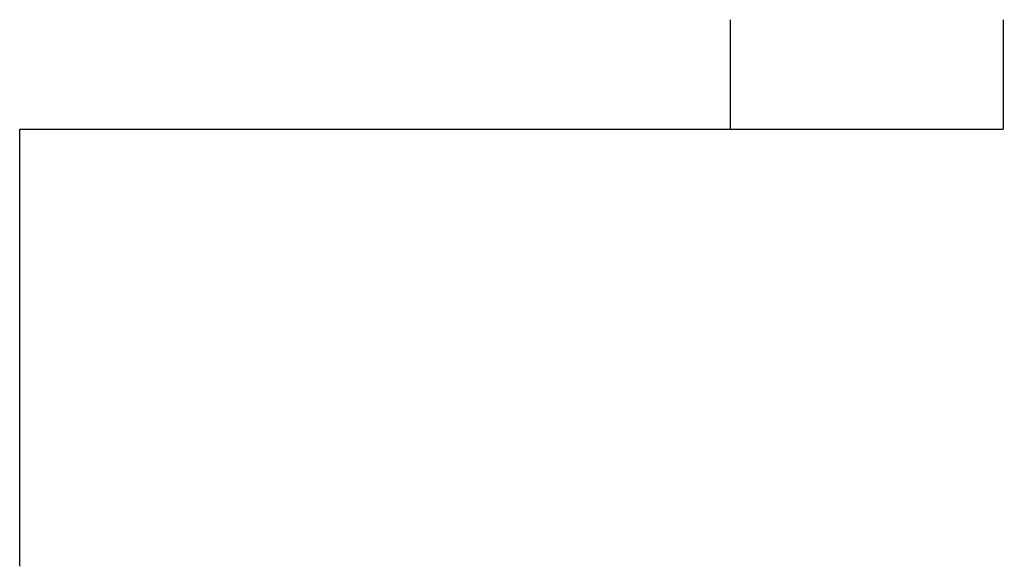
# Model space of a CAD drawing. Header units: inches. Extents: x 2 to 20, y 0 to 10.
import ezdxf

# ---------------------------------------------------------------- set-up
doc = ezdxf.new("R2010")
doc.units = ezdxf.units.IN
doc.header["$MEASUREMENT"] = 0
doc.layers.get('0').update_dxf_attribs({"true_color": 0xc2ced6})

msp = doc.modelspace()

# ---------------------------------------------------------------- linework, layer by layer
for p, q in [((15, 10, 12), (15, 8, 12)), ((20, 10, 7), (20, 8, 7)), ((2, 0), (2, 8)), ((2, 8), (20, 8))]:
    msp.add_line(p, q)

doc.saveas('drawing.dxf')
